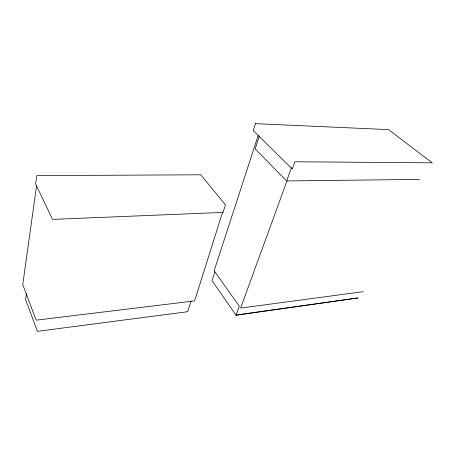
<?xml version="1.0" encoding="UTF-8"?>
<svg xmlns="http://www.w3.org/2000/svg" width="455" height="455" viewBox="0 0 455 455"><rect width="100%" height="100%" fill="white"/><g stroke="black" fill="none" stroke-linecap="round" stroke-linejoin="round"><path stroke-width="0.68" d="M36.548 185.913L22.75 284.574L36.15 320.172L194.592 300.914L222.666 211.933M26.47 293.566L25.599 299.583L37.407 331.337L187.636 311.709L191.015 300.874M258.23 135.283L214.151 270.765L239.324 306.272L236.06 315.269L358.022 297.94L236.162 314.991M214.919 271.845L212.047 280.65L236.06 315.269M259.339 136.034L255.158 148.831L285.734 180.026M291.496 167.611L286.639 180.948L419.47 179.395M287.06 180.675L240.61 308.086L363.221 291.672M52.513 219.384L223.052 212.417L225.435 204.875L200.797 174.788L36.821 175.613L35.649 184.03L52.245 218.815M255.465 123.663L253.253 130.579L292.303 169.027L294.954 161.764L432.25 162.827L388.473 129.612L255.465 123.663"/></g></svg>
